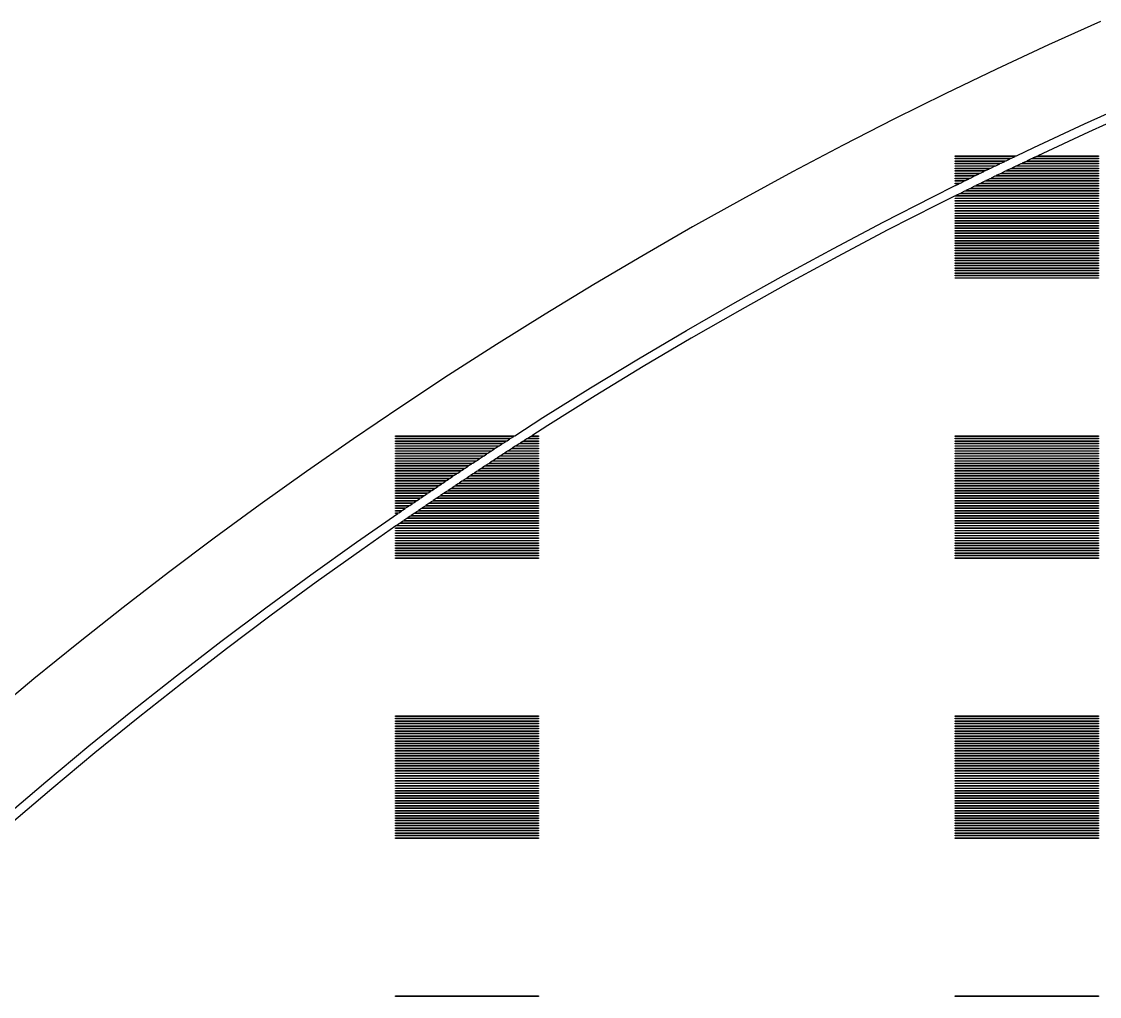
# Model space of a CAD drawing. Extents: x 40 to 187, y -3 to 150.
# Drawn here: x 61.71 to 79.42, y 127.54 to 143.56 of the extents above; entities that cross this region are included whole.
import ezdxf

# ---------------------------------------------------------------- set-up
doc = ezdxf.new("R2010")
doc.units = 0

msp = doc.modelspace()

# ---------------------------------------------------------------- linework, layer by layer
for p, q in [((79.4398, 143.564), (78.5839, 143.179)), ((78.5839, 143.179), (77.7328, 142.782)), ((77.7328, 142.782), (76.8867, 142.376)), ((76.8867, 142.376), (76.0455, 141.959)), ((79.1774, 141.883), (80.0173, 142.261)), ((80.0781, 142.124), (79.2398, 141.747)), ((76.0455, 141.959), (75.2096, 141.532)), ((78.3421, 141.494), (79.1774, 141.883)), ((79.2398, 141.747), (78.4073, 141.359)), ((75.2096, 141.532), (74.379, 141.094)), ((78.0609, 141.359), (78.3421, 141.494)), ((77.0529, 141.349), (77.0529, 141.359)), ((77.0529, 141.359), (78.0609, 141.359)), ((78.0396, 141.349), (77.0529, 141.349)), ((77.0529, 141.308), (77.0529, 141.318)), ((77.0529, 141.318), (77.9758, 141.318)), ((77.9545, 141.308), (77.0529, 141.308)), ((77.0529, 141.267), (77.0529, 141.277)), ((77.0529, 141.277), (77.8907, 141.277)), ((77.8694, 141.267), (77.0529, 141.267)), ((77.0529, 141.226), (77.0529, 141.236)), ((77.0529, 141.236), (77.8055, 141.236)), ((77.7843, 141.226), (77.0529, 141.226)), ((77.7204, 141.195), (77.7843, 141.226)), ((77.8055, 141.236), (77.8694, 141.267)), ((77.8907, 141.277), (77.9545, 141.308)), ((77.9758, 141.318), (78.0396, 141.349)), ((78.1306, 141.226), (78.0668, 141.195)), ((79.4049, 141.226), (78.1306, 141.226)), ((78.2157, 141.267), (78.1519, 141.236)), ((78.1519, 141.236), (79.4049, 141.236)), ((79.4049, 141.267), (78.2157, 141.267)), ((78.3009, 141.308), (78.237, 141.277)), ((78.237, 141.277), (79.4049, 141.277)), ((79.4049, 141.308), (78.3009, 141.308)), ((78.386, 141.349), (78.3221, 141.318)), ((78.3221, 141.318), (79.4049, 141.318)), ((79.4049, 141.349), (78.386, 141.349)), ((78.4073, 141.359), (79.4049, 141.359)), ((79.4049, 141.359), (79.4049, 141.349)), ((79.4049, 141.318), (79.4049, 141.308)), ((79.4049, 141.277), (79.4049, 141.267)), ((79.4049, 141.236), (79.4049, 141.226)), ((74.379, 141.094), (73.5537, 140.647)), ((77.0529, 141.185), (77.0529, 141.195)), ((77.0529, 141.195), (77.7204, 141.195)), ((77.6991, 141.185), (77.0529, 141.185)), ((77.0529, 141.144), (77.0529, 141.155)), ((77.0529, 141.155), (77.6353, 141.155)), ((77.614, 141.144), (77.0529, 141.144)), ((77.0529, 141.103), (77.0529, 141.114)), ((77.0529, 141.114), (77.5502, 141.114)), ((77.5289, 141.103), (77.0529, 141.103)), ((77.0529, 141.063), (77.0529, 141.073)), ((77.0529, 141.073), (77.4665, 141.073)), ((77.4458, 141.063), (77.0529, 141.063)), ((77.0529, 141.022), (77.0529, 141.032)), ((77.0529, 141.032), (77.3839, 141.032)), ((77.3839, 141.032), (77.4458, 141.063)), ((77.4665, 141.073), (77.5117, 141.095)), ((77.5117, 141.095), (77.5289, 141.103)), ((77.5502, 141.114), (77.614, 141.144)), ((77.6353, 141.155), (77.6991, 141.185)), ((77.7901, 141.063), (77.7263, 141.032)), ((77.7263, 141.032), (79.4049, 141.032)), ((79.4049, 141.063), (77.7901, 141.063)), ((77.8752, 141.103), (77.8114, 141.073)), ((77.8114, 141.073), (79.4049, 141.073)), ((79.4049, 141.103), (77.8752, 141.103)), ((77.9604, 141.144), (77.8965, 141.114)), ((77.8965, 141.114), (79.4049, 141.114)), ((79.4049, 141.144), (77.9604, 141.144)), ((78.0455, 141.185), (77.9816, 141.155)), ((77.9816, 141.155), (79.4049, 141.155)), ((79.4049, 141.185), (78.0455, 141.185)), ((78.0668, 141.195), (79.4049, 141.195)), ((79.4049, 141.195), (79.4049, 141.185)), ((79.4049, 141.155), (79.4049, 141.144)), ((79.4049, 141.114), (79.4049, 141.103)), ((79.4049, 141.073), (79.4049, 141.063)), ((79.4049, 141.032), (79.4049, 141.022)), ((76.6862, 140.686), (77.0529, 140.868)), ((77.3633, 141.022), (77.0529, 141.022)), ((77.0529, 140.981), (77.0529, 140.991)), ((77.0529, 140.991), (77.3015, 140.991)), ((77.2808, 140.981), (77.0529, 140.981)), ((77.0529, 140.94), (77.0529, 140.95)), ((77.0529, 140.95), (77.2189, 140.95)), ((77.1983, 140.94), (77.0529, 140.94)), ((77.0529, 140.899), (77.0529, 140.909)), ((77.0529, 140.909), (77.1364, 140.909)), ((77.1158, 140.899), (77.0529, 140.899)), ((77.0529, 140.868), (77.0529, 140.868)), ((77.0529, 140.868), (77.0539, 140.868)), ((77.0539, 140.868), (77.1158, 140.899)), ((77.1364, 140.909), (77.1983, 140.94)), ((77.2189, 140.95), (77.2808, 140.981)), ((77.3015, 140.991), (77.3633, 141.022)), ((77.371, 140.858), (77.3091, 140.827)), ((79.4049, 140.858), (77.371, 140.858)), ((77.4535, 140.899), (77.3916, 140.868)), ((77.3916, 140.868), (79.4049, 140.868)), ((79.4049, 140.899), (77.4535, 140.899)), ((77.5361, 140.94), (77.4742, 140.909)), ((77.4742, 140.909), (79.4049, 140.909)), ((79.4049, 140.94), (77.5361, 140.94)), ((77.5775, 140.96), (77.5567, 140.95)), ((77.5567, 140.95), (79.4049, 140.95)), ((77.6198, 140.981), (77.5775, 140.96)), ((79.4049, 140.981), (77.6198, 140.981)), ((77.705, 141.022), (77.6412, 140.991)), ((77.6412, 140.991), (79.4049, 140.991)), ((79.4049, 141.022), (77.705, 141.022)), ((79.4049, 140.991), (79.4049, 140.981)), ((79.4049, 140.95), (79.4049, 140.94)), ((79.4049, 140.909), (79.4049, 140.899)), ((79.4049, 140.868), (79.4049, 140.858)), ((75.8659, 140.267), (76.6862, 140.686)), ((77.0529, 140.7), (76.7537, 140.552)), ((77.0529, 140.694), (77.0529, 140.7)), ((79.4049, 140.694), (77.0529, 140.694)), ((77.1235, 140.735), (77.0615, 140.705)), ((77.0615, 140.705), (79.4049, 140.705)), ((79.4049, 140.735), (77.1235, 140.735)), ((77.206, 140.776), (77.1441, 140.746)), ((77.1441, 140.746), (79.4049, 140.746)), ((79.4049, 140.776), (77.206, 140.776)), ((77.2885, 140.817), (77.2266, 140.786)), ((77.2266, 140.786), (79.4049, 140.786)), ((79.4049, 140.817), (77.2885, 140.817)), ((77.3091, 140.827), (79.4049, 140.827)), ((79.4049, 140.827), (79.4049, 140.817)), ((79.4049, 140.786), (79.4049, 140.776)), ((79.4049, 140.746), (79.4049, 140.735)), ((79.4049, 140.705), (79.4049, 140.694)), ((73.5537, 140.647), (72.7341, 140.189)), ((76.7537, 140.552), (75.9349, 140.134)), ((77.0529, 140.654), (77.0529, 140.664)), ((77.0529, 140.664), (79.4049, 140.664)), ((79.4049, 140.654), (77.0529, 140.654)), ((77.0529, 140.613), (77.0529, 140.623)), ((77.0529, 140.623), (79.4049, 140.623)), ((79.4049, 140.613), (77.0529, 140.613)), ((77.0529, 140.572), (77.0529, 140.582)), ((77.0529, 140.582), (79.4049, 140.582)), ((79.4049, 140.572), (77.0529, 140.572)), ((77.0529, 140.531), (77.0529, 140.541)), ((77.0529, 140.541), (79.4049, 140.541)), ((79.4049, 140.531), (77.0529, 140.531)), ((77.0529, 140.49), (77.0529, 140.5)), ((77.0529, 140.5), (79.4049, 140.5)), ((79.4049, 140.664), (79.4049, 140.654)), ((79.4049, 140.623), (79.4049, 140.613)), ((79.4049, 140.582), (79.4049, 140.572)), ((79.4049, 140.541), (79.4049, 140.531)), ((79.4049, 140.5), (79.4049, 140.49)), ((79.4049, 140.49), (77.0529, 140.49)), ((77.0529, 140.449), (77.0529, 140.459)), ((77.0529, 140.459), (79.4049, 140.459)), ((79.4049, 140.449), (77.0529, 140.449)), ((77.0529, 140.408), (77.0529, 140.418)), ((77.0529, 140.418), (79.4049, 140.418)), ((79.4049, 140.408), (77.0529, 140.408)), ((77.0529, 140.367), (77.0529, 140.377)), ((77.0529, 140.377), (79.4049, 140.377)), ((79.4049, 140.367), (77.0529, 140.367)), ((77.0529, 140.326), (77.0529, 140.337)), ((77.0529, 140.337), (79.4049, 140.337)), ((79.4049, 140.326), (77.0529, 140.326)), ((79.4049, 140.459), (79.4049, 140.449)), ((79.4049, 140.418), (79.4049, 140.408)), ((79.4049, 140.377), (79.4049, 140.367)), ((79.4049, 140.337), (79.4049, 140.326)), ((72.7341, 140.189), (71.9201, 139.721)), ((75.0507, 139.837), (75.8659, 140.267)), ((77.0529, 140.285), (77.0529, 140.296)), ((77.0529, 140.296), (79.4049, 140.296)), ((79.4049, 140.285), (77.0529, 140.285)), ((77.0529, 140.244), (77.0529, 140.255)), ((77.0529, 140.255), (79.4049, 140.255)), ((79.4049, 140.244), (77.0529, 140.244)), ((77.0529, 140.204), (77.0529, 140.214)), ((77.0529, 140.214), (79.4049, 140.214)), ((79.4049, 140.204), (77.0529, 140.204)), ((77.0529, 140.163), (77.0529, 140.173)), ((77.0529, 140.173), (79.4049, 140.173)), ((79.4049, 140.163), (77.0529, 140.163)), ((79.4049, 140.296), (79.4049, 140.285)), ((79.4049, 140.255), (79.4049, 140.244)), ((79.4049, 140.214), (79.4049, 140.204)), ((79.4049, 140.173), (79.4049, 140.163)), ((75.9349, 140.134), (75.1214, 139.705)), ((77.0529, 140.122), (77.0529, 140.132)), ((77.0529, 140.132), (79.4049, 140.132)), ((79.4049, 140.122), (77.0529, 140.122)), ((77.0529, 140.081), (77.0529, 140.091)), ((77.0529, 140.091), (79.4049, 140.091)), ((79.4049, 140.081), (77.0529, 140.081)), ((77.0529, 140.04), (77.0529, 140.05)), ((77.0529, 140.05), (79.4049, 140.05)), ((79.4049, 140.04), (77.0529, 140.04)), ((77.0529, 139.999), (77.0529, 140.009)), ((77.0529, 140.009), (79.4049, 140.009)), ((79.4049, 139.999), (77.0529, 139.999)), ((77.0529, 139.958), (77.0529, 139.968)), ((77.0529, 139.968), (79.4049, 139.968)), ((79.4049, 140.132), (79.4049, 140.122)), ((79.4049, 140.091), (79.4049, 140.081)), ((79.4049, 140.05), (79.4049, 140.04)), ((79.4049, 140.009), (79.4049, 139.999)), ((79.4049, 139.968), (79.4049, 139.958)), ((74.2409, 139.398), (75.0507, 139.837)), ((79.4049, 139.958), (77.0529, 139.958)), ((77.0529, 139.917), (77.0529, 139.927)), ((77.0529, 139.927), (79.4049, 139.927)), ((79.4049, 139.917), (77.0529, 139.917)), ((77.0529, 139.876), (77.0529, 139.887)), ((77.0529, 139.887), (79.4049, 139.887)), ((79.4049, 139.876), (77.0529, 139.876)), ((77.0529, 139.835), (77.0529, 139.846)), ((77.0529, 139.846), (79.4049, 139.846)), ((79.4049, 139.835), (77.0529, 139.835)), ((77.0529, 139.795), (77.0529, 139.805)), ((77.0529, 139.805), (79.4049, 139.805)), ((79.4049, 139.795), (77.0529, 139.795)), ((79.4049, 139.927), (79.4049, 139.917)), ((79.4049, 139.887), (79.4049, 139.876)), ((79.4049, 139.846), (79.4049, 139.835)), ((79.4049, 139.805), (79.4049, 139.795)), ((71.9201, 139.721), (71.1119, 139.243)), ((75.1214, 139.705), (74.3132, 139.267)), ((77.0529, 139.754), (77.0529, 139.764)), ((77.0529, 139.764), (79.4049, 139.764)), ((79.4049, 139.754), (77.0529, 139.754)), ((77.0529, 139.713), (77.0529, 139.723)), ((77.0529, 139.723), (79.4049, 139.723)), ((79.4049, 139.713), (77.0529, 139.713)), ((77.0529, 139.672), (77.0529, 139.682)), ((77.0529, 139.682), (79.4049, 139.682)), ((79.4049, 139.672), (77.0529, 139.672)), ((77.0529, 139.631), (77.0529, 139.641)), ((77.0529, 139.641), (79.4049, 139.641)), ((79.4049, 139.631), (77.0529, 139.631)), ((79.4049, 139.764), (79.4049, 139.754)), ((79.4049, 139.723), (79.4049, 139.713)), ((79.4049, 139.682), (79.4049, 139.672)), ((79.4049, 139.641), (79.4049, 139.631)), ((77.0529, 139.59), (77.0529, 139.6)), ((77.0529, 139.6), (79.4049, 139.6)), ((79.4049, 139.59), (77.0529, 139.59)), ((77.0529, 139.549), (77.0529, 139.559)), ((77.0529, 139.559), (79.4049, 139.559)), ((79.4049, 139.549), (77.0529, 139.549)), ((77.0529, 139.508), (77.0529, 139.518)), ((77.0529, 139.518), (79.4049, 139.518)), ((79.4049, 139.508), (77.0529, 139.508)), ((77.0529, 139.467), (77.0529, 139.478)), ((77.0529, 139.478), (79.4049, 139.478)), ((79.4049, 139.467), (77.0529, 139.467)), ((77.0529, 139.426), (77.0529, 139.437)), ((77.0529, 139.437), (79.4049, 139.437)), ((79.4049, 139.6), (79.4049, 139.59)), ((79.4049, 139.559), (79.4049, 139.549)), ((79.4049, 139.518), (79.4049, 139.508)), ((79.4049, 139.478), (79.4049, 139.467)), ((79.4049, 139.437), (79.4049, 139.426)), ((73.4365, 138.949), (74.2409, 139.398)), ((74.3132, 139.267), (73.5104, 138.818)), ((79.4049, 139.426), (77.0529, 139.426)), ((77.0529, 139.385), (77.0529, 139.396)), ((77.0529, 139.396), (79.4049, 139.396)), ((79.4049, 139.385), (77.0529, 139.385)), ((77.0529, 139.345), (77.0529, 139.355)), ((77.0529, 139.355), (79.4049, 139.355)), ((79.4049, 139.345), (77.0529, 139.345)), ((79.4049, 139.396), (79.4049, 139.385)), ((79.4049, 139.355), (79.4049, 139.345)), ((71.1119, 139.243), (70.3097, 138.756)), ((72.6377, 138.49), (73.4365, 138.949)), ((70.3097, 138.756), (69.5135, 138.258)), ((73.5104, 138.818), (72.7132, 138.36)), ((71.8445, 138.021), (72.6377, 138.49)), ((69.5135, 138.258), (68.7234, 137.751)), ((72.7132, 138.36), (71.9216, 137.893)), ((71.0572, 137.543), (71.8445, 138.021)), ((71.9216, 137.893), (71.1359, 137.415)), ((68.7234, 137.751), (67.9397, 137.235)), ((70.2758, 137.055), (71.0572, 137.543)), ((71.1359, 137.415), (70.3561, 136.928)), ((67.9397, 137.235), (67.1623, 136.708)), ((69.8129, 136.757), (70.2758, 137.055)), ((70.3561, 136.928), (70.0905, 136.757)), ((67.1623, 136.708), (66.3915, 136.172)), ((67.8495, 136.747), (67.8495, 136.757)), ((67.8495, 136.757), (69.8129, 136.757)), ((69.7969, 136.747), (67.8495, 136.747)), ((67.8495, 136.706), (67.8495, 136.716)), ((67.8495, 136.716), (69.7491, 136.716)), ((69.7332, 136.706), (67.8495, 136.706)), ((67.8495, 136.665), (67.8495, 136.676)), ((67.8495, 136.676), (69.6854, 136.676)), ((69.6695, 136.665), (67.8495, 136.665)), ((67.8495, 136.624), (67.8495, 136.635)), ((67.8495, 136.635), (69.6217, 136.635)), ((69.6058, 136.624), (67.8495, 136.624)), ((69.558, 136.594), (69.6058, 136.624)), ((69.6217, 136.635), (69.6695, 136.665)), ((69.6854, 136.676), (69.7332, 136.706)), ((69.7491, 136.716), (69.7969, 136.747)), ((69.8835, 136.624), (69.8356, 136.594)), ((70.2015, 136.624), (69.8835, 136.624)), ((69.9472, 136.665), (69.8994, 136.635)), ((69.8994, 136.635), (70.2015, 136.635)), ((70.2015, 136.665), (69.9472, 136.665)), ((70.0109, 136.706), (69.9631, 136.676)), ((69.9631, 136.676), (70.2015, 136.676)), ((70.2015, 136.706), (70.0109, 136.706)), ((70.0746, 136.747), (70.0268, 136.716)), ((70.0268, 136.716), (70.2015, 136.716)), ((70.2015, 136.747), (70.0746, 136.747)), ((70.0905, 136.757), (70.2015, 136.757)), ((70.2015, 136.757), (70.2015, 136.747)), ((70.2015, 136.716), (70.2015, 136.706)), ((70.2015, 136.676), (70.2015, 136.665)), ((70.2015, 136.635), (70.2015, 136.624)), ((77.0529, 136.747), (77.0529, 136.757)), ((77.0529, 136.757), (79.4049, 136.757)), ((79.4049, 136.747), (77.0529, 136.747)), ((77.0529, 136.706), (77.0529, 136.716)), ((77.0529, 136.716), (79.4049, 136.716)), ((79.4049, 136.706), (77.0529, 136.706)), ((77.0529, 136.665), (77.0529, 136.676)), ((77.0529, 136.676), (79.4049, 136.676)), ((79.4049, 136.665), (77.0529, 136.665)), ((77.0529, 136.624), (77.0529, 136.635)), ((77.0529, 136.635), (79.4049, 136.635)), ((79.4049, 136.624), (77.0529, 136.624)), ((79.4049, 136.757), (79.4049, 136.747)), ((79.4049, 136.716), (79.4049, 136.706)), ((79.4049, 136.676), (79.4049, 136.665)), ((79.4049, 136.635), (79.4049, 136.624)), ((67.8495, 136.584), (67.8495, 136.594)), ((67.8495, 136.594), (69.558, 136.594)), ((69.542, 136.584), (67.8495, 136.584)), ((67.8495, 136.543), (67.8495, 136.553)), ((67.8495, 136.553), (69.4944, 136.553)), ((69.4789, 136.543), (67.8495, 136.543)), ((67.8495, 136.502), (67.8495, 136.512)), ((67.8495, 136.512), (69.4324, 136.512)), ((69.4169, 136.502), (67.8495, 136.502)), ((67.8495, 136.461), (67.8495, 136.471)), ((67.8495, 136.471), (69.3703, 136.471)), ((69.3548, 136.461), (67.8495, 136.461)), ((67.8495, 136.42), (67.8495, 136.43)), ((67.8495, 136.43), (69.3083, 136.43)), ((69.2928, 136.42), (67.8495, 136.42)), ((69.2463, 136.389), (69.2928, 136.42)), ((69.3083, 136.43), (69.3548, 136.461)), ((69.3703, 136.471), (69.4169, 136.502)), ((69.4324, 136.512), (69.4789, 136.543)), ((69.4944, 136.553), (69.5005, 136.557)), ((69.5005, 136.557), (69.542, 136.584)), ((69.5653, 136.42), (69.5188, 136.389)), ((70.2015, 136.42), (69.5653, 136.42)), ((69.6285, 136.461), (69.5808, 136.43)), ((69.5808, 136.43), (70.2015, 136.43)), ((70.2015, 136.461), (69.6285, 136.461)), ((69.6922, 136.502), (69.6444, 136.471)), ((69.6444, 136.471), (70.2015, 136.471)), ((70.2015, 136.502), (69.6922, 136.502)), ((69.756, 136.543), (69.7082, 136.512)), ((69.7082, 136.512), (70.2015, 136.512)), ((70.2015, 136.543), (69.756, 136.543)), ((69.8197, 136.584), (69.7719, 136.553)), ((69.7719, 136.553), (70.2015, 136.553)), ((70.2015, 136.584), (69.8197, 136.584)), ((69.8356, 136.594), (70.2015, 136.594)), ((70.2015, 136.594), (70.2015, 136.584)), ((70.2015, 136.553), (70.2015, 136.543)), ((70.2015, 136.512), (70.2015, 136.502)), ((70.2015, 136.471), (70.2015, 136.461)), ((70.2015, 136.43), (70.2015, 136.42)), ((77.0529, 136.584), (77.0529, 136.594)), ((77.0529, 136.594), (79.4049, 136.594)), ((79.4049, 136.584), (77.0529, 136.584)), ((77.0529, 136.543), (77.0529, 136.553)), ((77.0529, 136.553), (79.4049, 136.553)), ((79.4049, 136.543), (77.0529, 136.543)), ((77.0529, 136.502), (77.0529, 136.512)), ((77.0529, 136.512), (79.4049, 136.512)), ((79.4049, 136.502), (77.0529, 136.502)), ((77.0529, 136.461), (77.0529, 136.471)), ((77.0529, 136.471), (79.4049, 136.471)), ((79.4049, 136.461), (77.0529, 136.461)), ((77.0529, 136.42), (77.0529, 136.43)), ((77.0529, 136.43), (79.4049, 136.43)), ((79.4049, 136.42), (77.0529, 136.42)), ((79.4049, 136.594), (79.4049, 136.584)), ((79.4049, 136.553), (79.4049, 136.543)), ((79.4049, 136.512), (79.4049, 136.502)), ((79.4049, 136.471), (79.4049, 136.461)), ((79.4049, 136.43), (79.4049, 136.42)), ((67.8495, 136.379), (67.8495, 136.389)), ((67.8495, 136.389), (69.2463, 136.389)), ((69.2307, 136.379), (67.8495, 136.379)), ((67.8495, 136.338), (67.8495, 136.348)), ((67.8495, 136.348), (69.1842, 136.348)), ((69.1687, 136.338), (67.8495, 136.338)), ((67.8495, 136.297), (67.8495, 136.307)), ((67.8495, 136.307), (69.1222, 136.307)), ((69.1067, 136.297), (67.8495, 136.297)), ((67.8495, 136.256), (67.8495, 136.267)), ((67.8495, 136.267), (69.0601, 136.267)), ((69.0446, 136.256), (67.8495, 136.256)), ((68.9981, 136.226), (69.0446, 136.256)), ((69.0601, 136.267), (69.1067, 136.297)), ((69.1222, 136.307), (69.1687, 136.338)), ((69.1842, 136.348), (69.2307, 136.379)), ((69.3171, 136.256), (69.2706, 136.226)), ((70.2015, 136.256), (69.3171, 136.256)), ((69.3792, 136.297), (69.3326, 136.267)), ((69.3326, 136.267), (70.2015, 136.267)), ((70.2015, 136.297), (69.3792, 136.297)), ((69.4412, 136.338), (69.3947, 136.307)), ((69.3947, 136.307), (70.2015, 136.307)), ((70.2015, 136.338), (69.4412, 136.338)), ((69.5032, 136.379), (69.4567, 136.348)), ((69.4567, 136.348), (70.2015, 136.348)), ((70.2015, 136.379), (69.5032, 136.379)), ((69.5188, 136.389), (70.2015, 136.389)), ((70.2015, 136.389), (70.2015, 136.379)), ((70.2015, 136.348), (70.2015, 136.338)), ((70.2015, 136.307), (70.2015, 136.297)), ((70.2015, 136.267), (70.2015, 136.256)), ((77.0529, 136.379), (77.0529, 136.389)), ((77.0529, 136.389), (79.4049, 136.389)), ((79.4049, 136.379), (77.0529, 136.379)), ((77.0529, 136.338), (77.0529, 136.348)), ((77.0529, 136.348), (79.4049, 136.348)), ((79.4049, 136.338), (77.0529, 136.338)), ((77.0529, 136.297), (77.0529, 136.307)), ((77.0529, 136.307), (79.4049, 136.307)), ((79.4049, 136.297), (77.0529, 136.297)), ((77.0529, 136.256), (77.0529, 136.267)), ((77.0529, 136.267), (79.4049, 136.267)), ((79.4049, 136.256), (77.0529, 136.256)), ((79.4049, 136.389), (79.4049, 136.379)), ((79.4049, 136.348), (79.4049, 136.338)), ((79.4049, 136.307), (79.4049, 136.297)), ((79.4049, 136.267), (79.4049, 136.256)), ((66.3915, 136.172), (65.6273, 135.627)), ((67.8495, 136.215), (67.8495, 136.226)), ((67.8495, 136.226), (68.9981, 136.226)), ((68.9826, 136.215), (67.8495, 136.215)), ((67.8495, 136.175), (67.8495, 136.185)), ((67.8495, 136.185), (68.9361, 136.185)), ((68.9206, 136.175), (67.8495, 136.175)), ((67.8495, 136.134), (67.8495, 136.144)), ((67.8495, 136.144), (68.874, 136.144)), ((68.8585, 136.134), (67.8495, 136.134)), ((67.8495, 136.093), (67.8495, 136.103)), ((67.8495, 136.103), (68.812, 136.103)), ((68.7965, 136.093), (67.8495, 136.093)), ((68.75, 136.062), (68.7965, 136.093)), ((68.812, 136.103), (68.8585, 136.134)), ((68.874, 136.144), (68.9206, 136.175)), ((68.9361, 136.185), (68.9826, 136.215)), ((69.069, 136.093), (69.0224, 136.062)), ((70.2015, 136.093), (69.069, 136.093)), ((69.131, 136.134), (69.0845, 136.103)), ((69.0845, 136.103), (70.2015, 136.103)), ((70.2015, 136.134), (69.131, 136.134)), ((69.1931, 136.175), (69.1465, 136.144)), ((69.1465, 136.144), (70.2015, 136.144)), ((70.2015, 136.175), (69.1931, 136.175)), ((69.2551, 136.215), (69.2086, 136.185)), ((69.2086, 136.185), (70.2015, 136.185)), ((70.2015, 136.215), (69.2551, 136.215)), ((69.2706, 136.226), (70.2015, 136.226)), ((70.2015, 136.226), (70.2015, 136.215)), ((70.2015, 136.185), (70.2015, 136.175)), ((70.2015, 136.144), (70.2015, 136.134)), ((70.2015, 136.103), (70.2015, 136.093)), ((77.0529, 136.215), (77.0529, 136.226)), ((77.0529, 136.226), (79.4049, 136.226)), ((79.4049, 136.215), (77.0529, 136.215)), ((77.0529, 136.175), (77.0529, 136.185)), ((77.0529, 136.185), (79.4049, 136.185)), ((79.4049, 136.175), (77.0529, 136.175)), ((77.0529, 136.134), (77.0529, 136.144)), ((77.0529, 136.144), (79.4049, 136.144)), ((79.4049, 136.134), (77.0529, 136.134)), ((77.0529, 136.093), (77.0529, 136.103)), ((77.0529, 136.103), (79.4049, 136.103)), ((79.4049, 136.093), (77.0529, 136.093)), ((79.4049, 136.226), (79.4049, 136.215)), ((79.4049, 136.185), (79.4049, 136.175)), ((79.4049, 136.144), (79.4049, 136.134)), ((79.4049, 136.103), (79.4049, 136.093)), ((67.8495, 136.052), (67.8495, 136.062)), ((67.8495, 136.062), (68.75, 136.062)), ((68.7345, 136.052), (67.8495, 136.052)), ((67.8495, 136.011), (67.8495, 136.021)), ((67.8495, 136.021), (68.6891, 136.021)), ((68.674, 136.011), (67.8495, 136.011)), ((67.8495, 135.97), (67.8495, 135.98)), ((67.8495, 135.98), (68.6286, 135.98)), ((68.6136, 135.97), (67.8495, 135.97)), ((67.8495, 135.929), (67.8495, 135.939)), ((67.8495, 135.939), (68.5682, 135.939)), ((68.5531, 135.929), (67.8495, 135.929)), ((67.8495, 135.888), (67.8495, 135.898)), ((67.8495, 135.898), (68.5078, 135.898)), ((68.4927, 135.888), (67.8495, 135.888)), ((68.4474, 135.858), (68.4927, 135.888)), ((68.5078, 135.898), (68.5531, 135.929)), ((68.5682, 135.939), (68.6136, 135.97)), ((68.6286, 135.98), (68.674, 136.011)), ((68.6891, 136.021), (68.7314, 136.05)), ((68.7603, 135.888), (68.715, 135.858)), ((68.7314, 136.05), (68.7345, 136.052)), ((70.2015, 135.888), (68.7603, 135.888)), ((68.8147, 135.925), (68.7753, 135.898)), ((68.7753, 135.898), (70.2015, 135.898)), ((68.8208, 135.929), (68.8147, 135.925)), ((70.2015, 135.929), (68.8208, 135.929)), ((68.8829, 135.97), (68.8363, 135.939)), ((68.8363, 135.939), (70.2015, 135.939)), ((70.2015, 135.97), (68.8829, 135.97)), ((68.9449, 136.011), (68.8984, 135.98)), ((68.8984, 135.98), (70.2015, 135.98)), ((70.2015, 136.011), (68.9449, 136.011)), ((69.0069, 136.052), (68.9604, 136.021)), ((68.9604, 136.021), (70.2015, 136.021)), ((70.2015, 136.052), (69.0069, 136.052)), ((69.0224, 136.062), (70.2015, 136.062)), ((70.2015, 136.062), (70.2015, 136.052)), ((70.2015, 136.021), (70.2015, 136.011)), ((70.2015, 135.98), (70.2015, 135.97)), ((70.2015, 135.939), (70.2015, 135.929)), ((70.2015, 135.898), (70.2015, 135.888)), ((77.0529, 136.052), (77.0529, 136.062)), ((77.0529, 136.062), (79.4049, 136.062)), ((79.4049, 136.052), (77.0529, 136.052)), ((77.0529, 136.011), (77.0529, 136.021)), ((77.0529, 136.021), (79.4049, 136.021)), ((79.4049, 136.011), (77.0529, 136.011)), ((77.0529, 135.97), (77.0529, 135.98)), ((77.0529, 135.98), (79.4049, 135.98)), ((79.4049, 135.97), (77.0529, 135.97)), ((77.0529, 135.929), (77.0529, 135.939)), ((77.0529, 135.939), (79.4049, 135.939)), ((79.4049, 135.929), (77.0529, 135.929)), ((77.0529, 135.888), (77.0529, 135.898)), ((77.0529, 135.898), (79.4049, 135.898)), ((79.4049, 135.888), (77.0529, 135.888)), ((79.4049, 136.062), (79.4049, 136.052)), ((79.4049, 136.021), (79.4049, 136.011)), ((79.4049, 135.98), (79.4049, 135.97)), ((79.4049, 135.939), (79.4049, 135.929)), ((79.4049, 135.898), (79.4049, 135.888)), ((67.8495, 135.847), (67.8495, 135.858)), ((67.8495, 135.858), (68.4474, 135.858)), ((68.4323, 135.847), (67.8495, 135.847)), ((67.8495, 135.806), (67.8495, 135.817)), ((67.8495, 135.817), (68.387, 135.817)), ((68.3719, 135.806), (67.8495, 135.806)), ((67.8495, 135.765), (67.8495, 135.776)), ((67.8495, 135.776), (68.3266, 135.776)), ((68.3115, 135.765), (67.8495, 135.765)), ((67.8495, 135.725), (67.8495, 135.735)), ((67.8495, 135.735), (68.2662, 135.735)), ((68.2511, 135.725), (67.8495, 135.725)), ((68.2058, 135.694), (68.2511, 135.725)), ((68.2662, 135.735), (68.3115, 135.765)), ((68.3266, 135.776), (68.3719, 135.806)), ((68.387, 135.817), (68.4323, 135.847)), ((68.5186, 135.725), (68.4733, 135.694)), ((70.2015, 135.725), (68.5186, 135.725)), ((68.579, 135.765), (68.5337, 135.735)), ((68.5337, 135.735), (70.2015, 135.735)), ((70.2015, 135.765), (68.579, 135.765)), ((68.6394, 135.806), (68.5941, 135.776)), ((68.5941, 135.776), (70.2015, 135.776)), ((70.2015, 135.806), (68.6394, 135.806)), ((68.6998, 135.847), (68.6545, 135.817)), ((68.6545, 135.817), (70.2015, 135.817)), ((70.2015, 135.847), (68.6998, 135.847)), ((68.715, 135.858), (70.2015, 135.858)), ((70.2015, 135.858), (70.2015, 135.847)), ((70.2015, 135.817), (70.2015, 135.806)), ((70.2015, 135.776), (70.2015, 135.765)), ((70.2015, 135.735), (70.2015, 135.725)), ((77.0529, 135.847), (77.0529, 135.858)), ((77.0529, 135.858), (79.4049, 135.858)), ((79.4049, 135.847), (77.0529, 135.847)), ((77.0529, 135.806), (77.0529, 135.817)), ((77.0529, 135.817), (79.4049, 135.817)), ((79.4049, 135.806), (77.0529, 135.806)), ((77.0529, 135.765), (77.0529, 135.776)), ((77.0529, 135.776), (79.4049, 135.776)), ((79.4049, 135.765), (77.0529, 135.765)), ((77.0529, 135.725), (77.0529, 135.735)), ((77.0529, 135.735), (79.4049, 135.735)), ((79.4049, 135.725), (77.0529, 135.725)), ((79.4049, 135.858), (79.4049, 135.847)), ((79.4049, 135.817), (79.4049, 135.806)), ((79.4049, 135.776), (79.4049, 135.765)), ((79.4049, 135.735), (79.4049, 135.725)), ((65.6273, 135.627), (64.8698, 135.073)), ((67.8495, 135.684), (67.8495, 135.694)), ((67.8495, 135.694), (68.2058, 135.694)), ((68.1907, 135.684), (67.8495, 135.684)), ((67.8495, 135.643), (67.8495, 135.653)), ((67.8495, 135.653), (68.1454, 135.653)), ((68.1303, 135.643), (67.8495, 135.643)), ((67.8495, 135.602), (67.8495, 135.612)), ((67.8495, 135.612), (68.085, 135.612)), ((68.0699, 135.602), (67.8495, 135.602)), ((67.8495, 135.561), (67.8495, 135.571)), ((67.8495, 135.571), (68.0246, 135.571)), ((68.0094, 135.561), (67.8495, 135.561)), ((67.9642, 135.53), (67.9685, 135.533)), ((67.9685, 135.533), (68.0094, 135.561)), ((68.0246, 135.571), (68.0699, 135.602)), ((68.085, 135.612), (68.1303, 135.643)), ((68.1454, 135.653), (68.1907, 135.684)), ((68.277, 135.561), (68.2317, 135.53)), ((70.2015, 135.561), (68.277, 135.561)), ((68.3374, 135.602), (68.2921, 135.571)), ((68.2921, 135.571), (70.2015, 135.571)), ((70.2015, 135.602), (68.3374, 135.602)), ((68.3978, 135.643), (68.3525, 135.612)), ((68.3525, 135.612), (70.2015, 135.612)), ((70.2015, 135.643), (68.3978, 135.643)), ((68.4582, 135.684), (68.4129, 135.653)), ((68.4129, 135.653), (70.2015, 135.653)), ((70.2015, 135.684), (68.4582, 135.684)), ((68.4733, 135.694), (70.2015, 135.694)), ((70.2015, 135.694), (70.2015, 135.684)), ((70.2015, 135.653), (70.2015, 135.643)), ((70.2015, 135.612), (70.2015, 135.602)), ((70.2015, 135.571), (70.2015, 135.561)), ((77.0529, 135.684), (77.0529, 135.694)), ((77.0529, 135.694), (79.4049, 135.694)), ((79.4049, 135.684), (77.0529, 135.684)), ((77.0529, 135.643), (77.0529, 135.653)), ((77.0529, 135.653), (79.4049, 135.653)), ((79.4049, 135.643), (77.0529, 135.643)), ((77.0529, 135.602), (77.0529, 135.612)), ((77.0529, 135.612), (79.4049, 135.612)), ((79.4049, 135.602), (77.0529, 135.602)), ((77.0529, 135.561), (77.0529, 135.571)), ((77.0529, 135.571), (79.4049, 135.571)), ((79.4049, 135.561), (77.0529, 135.561)), ((79.4049, 135.694), (79.4049, 135.684)), ((79.4049, 135.653), (79.4049, 135.643)), ((79.4049, 135.612), (79.4049, 135.602)), ((79.4049, 135.571), (79.4049, 135.561)), ((67.212, 135.007), (67.8907, 135.479)), ((67.8495, 135.52), (67.8495, 135.53)), ((67.8495, 135.53), (67.9642, 135.53)), ((67.9496, 135.52), (67.8495, 135.52)), ((67.8495, 135.479), (67.8495, 135.489)), ((67.8495, 135.489), (67.9054, 135.489)), ((67.8907, 135.479), (67.8495, 135.479)), ((67.9054, 135.489), (67.9496, 135.52)), ((67.977, 135.356), (67.9328, 135.326)), ((70.2015, 135.356), (67.977, 135.356)), ((68.0358, 135.397), (67.9917, 135.367)), ((67.9917, 135.367), (70.2015, 135.367)), ((70.2015, 135.397), (68.0358, 135.397)), ((68.0533, 135.41), (68.0505, 135.408)), ((68.0505, 135.408), (70.2015, 135.408)), ((68.0958, 135.438), (68.0533, 135.41)), ((70.2015, 135.438), (68.0958, 135.438)), ((68.1562, 135.479), (68.1108, 135.448)), ((68.1108, 135.448), (70.2015, 135.448)), ((70.2015, 135.479), (68.1562, 135.479)), ((68.2166, 135.52), (68.1713, 135.489)), ((68.1713, 135.489), (70.2015, 135.489)), ((70.2015, 135.52), (68.2166, 135.52)), ((68.2317, 135.53), (70.2015, 135.53)), ((70.2015, 135.53), (70.2015, 135.52)), ((70.2015, 135.489), (70.2015, 135.479)), ((70.2015, 135.448), (70.2015, 135.438)), ((70.2015, 135.408), (70.2015, 135.397)), ((70.2015, 135.367), (70.2015, 135.356)), ((77.0529, 135.52), (77.0529, 135.53)), ((77.0529, 135.53), (79.4049, 135.53)), ((79.4049, 135.52), (77.0529, 135.52)), ((77.0529, 135.479), (77.0529, 135.489)), ((77.0529, 135.489), (79.4049, 135.489)), ((79.4049, 135.479), (77.0529, 135.479)), ((77.0529, 135.438), (77.0529, 135.448)), ((77.0529, 135.448), (79.4049, 135.448)), ((79.4049, 135.438), (77.0529, 135.438)), ((77.0529, 135.397), (77.0529, 135.408)), ((77.0529, 135.408), (79.4049, 135.408)), ((79.4049, 135.397), (77.0529, 135.397)), ((77.0529, 135.356), (77.0529, 135.367)), ((77.0529, 135.367), (79.4049, 135.367)), ((79.4049, 135.356), (77.0529, 135.356)), ((79.4049, 135.53), (79.4049, 135.52)), ((79.4049, 135.489), (79.4049, 135.479)), ((79.4049, 135.448), (79.4049, 135.438)), ((79.4049, 135.408), (79.4049, 135.397)), ((79.4049, 135.367), (79.4049, 135.356)), ((67.8593, 135.275), (67.2984, 134.885)), ((67.8495, 135.234), (67.8495, 135.244)), ((67.8495, 135.244), (70.2015, 135.244)), ((70.2015, 135.234), (67.8495, 135.234)), ((67.8495, 135.193), (67.8495, 135.203)), ((67.8495, 135.203), (70.2015, 135.203)), ((70.2015, 135.193), (67.8495, 135.193)), ((70.2015, 135.275), (67.8593, 135.275)), ((67.9181, 135.316), (67.874, 135.285)), ((67.874, 135.285), (70.2015, 135.285)), ((70.2015, 135.316), (67.9181, 135.316)), ((67.9328, 135.326), (70.2015, 135.326)), ((70.2015, 135.326), (70.2015, 135.316)), ((70.2015, 135.285), (70.2015, 135.275)), ((70.2015, 135.244), (70.2015, 135.234)), ((70.2015, 135.203), (70.2015, 135.193)), ((77.0529, 135.316), (77.0529, 135.326)), ((77.0529, 135.326), (79.4049, 135.326)), ((79.4049, 135.316), (77.0529, 135.316)), ((77.0529, 135.275), (77.0529, 135.285)), ((77.0529, 135.285), (79.4049, 135.285)), ((79.4049, 135.275), (77.0529, 135.275)), ((77.0529, 135.234), (77.0529, 135.244)), ((77.0529, 135.244), (79.4049, 135.244)), ((79.4049, 135.234), (77.0529, 135.234)), ((77.0529, 135.193), (77.0529, 135.203)), ((77.0529, 135.203), (79.4049, 135.203)), ((79.4049, 135.193), (77.0529, 135.193)), ((79.4049, 135.326), (79.4049, 135.316)), ((79.4049, 135.285), (79.4049, 135.275)), ((79.4049, 135.244), (79.4049, 135.234)), ((79.4049, 135.203), (79.4049, 135.193)), ((64.8698, 135.073), (64.1192, 134.509)), ((66.462, 134.472), (67.212, 135.007)), ((67.8495, 135.152), (67.8495, 135.162)), ((67.8495, 135.162), (70.2015, 135.162)), ((70.2015, 135.152), (67.8495, 135.152)), ((67.8495, 135.111), (67.8495, 135.121)), ((67.8495, 135.121), (70.2015, 135.121)), ((70.2015, 135.111), (67.8495, 135.111)), ((67.8495, 135.07), (67.8495, 135.08)), ((67.8495, 135.08), (70.2015, 135.08)), ((70.2015, 135.07), (67.8495, 135.07)), ((67.8495, 135.029), (67.8495, 135.039)), ((67.8495, 135.039), (70.2015, 135.039)), ((70.2015, 135.029), (67.8495, 135.029)), ((70.2015, 135.162), (70.2015, 135.152)), ((70.2015, 135.121), (70.2015, 135.111)), ((70.2015, 135.08), (70.2015, 135.07)), ((70.2015, 135.039), (70.2015, 135.029)), ((77.0529, 135.152), (77.0529, 135.162)), ((77.0529, 135.162), (79.4049, 135.162)), ((79.4049, 135.152), (77.0529, 135.152)), ((77.0529, 135.111), (77.0529, 135.121)), ((77.0529, 135.121), (79.4049, 135.121)), ((79.4049, 135.111), (77.0529, 135.111)), ((77.0529, 135.07), (77.0529, 135.08)), ((77.0529, 135.08), (79.4049, 135.08)), ((79.4049, 135.07), (77.0529, 135.07)), ((77.0529, 135.029), (77.0529, 135.039)), ((77.0529, 135.039), (79.4049, 135.039)), ((79.4049, 135.029), (77.0529, 135.029)), ((79.4049, 135.162), (79.4049, 135.152)), ((79.4049, 135.121), (79.4049, 135.111)), ((79.4049, 135.08), (79.4049, 135.07)), ((79.4049, 135.039), (79.4049, 135.029)), ((67.2984, 134.885), (66.5499, 134.351)), ((67.8495, 134.988), (67.8495, 134.999)), ((67.8495, 134.999), (70.2015, 134.999)), ((70.2015, 134.988), (67.8495, 134.988)), ((67.8495, 134.947), (67.8495, 134.958)), ((67.8495, 134.958), (70.2015, 134.958)), ((70.2015, 134.947), (67.8495, 134.947)), ((67.8495, 134.906), (67.8495, 134.917)), ((67.8495, 134.917), (70.2015, 134.917)), ((70.2015, 134.906), (67.8495, 134.906)), ((67.8495, 134.866), (67.8495, 134.876)), ((67.8495, 134.876), (70.2015, 134.876)), ((70.2015, 134.866), (67.8495, 134.866)), ((67.8495, 134.825), (67.8495, 134.835)), ((67.8495, 134.835), (70.2015, 134.835)), ((70.2015, 134.825), (67.8495, 134.825)), ((70.2015, 134.999), (70.2015, 134.988)), ((70.2015, 134.958), (70.2015, 134.947)), ((70.2015, 134.917), (70.2015, 134.906)), ((70.2015, 134.876), (70.2015, 134.866)), ((70.2015, 134.835), (70.2015, 134.825)), ((77.0529, 134.988), (77.0529, 134.999)), ((77.0529, 134.999), (79.4049, 134.999)), ((79.4049, 134.988), (77.0529, 134.988)), ((77.0529, 134.947), (77.0529, 134.958)), ((77.0529, 134.958), (79.4049, 134.958)), ((79.4049, 134.947), (77.0529, 134.947)), ((77.0529, 134.906), (77.0529, 134.917)), ((77.0529, 134.917), (79.4049, 134.917)), ((79.4049, 134.906), (77.0529, 134.906)), ((77.0529, 134.866), (77.0529, 134.876)), ((77.0529, 134.876), (79.4049, 134.876)), ((79.4049, 134.866), (77.0529, 134.866)), ((77.0529, 134.825), (77.0529, 134.835)), ((77.0529, 134.835), (79.4049, 134.835)), ((79.4049, 134.825), (77.0529, 134.825)), ((79.4049, 134.999), (79.4049, 134.988)), ((79.4049, 134.958), (79.4049, 134.947)), ((79.4049, 134.917), (79.4049, 134.906)), ((79.4049, 134.876), (79.4049, 134.866)), ((79.4049, 134.835), (79.4049, 134.825)), ((67.8495, 134.784), (67.8495, 134.794)), ((67.8495, 134.794), (70.2015, 134.794)), ((70.2015, 134.784), (67.8495, 134.784)), ((67.8495, 134.743), (67.8495, 134.753)), ((67.8495, 134.753), (70.2015, 134.753)), ((70.2015, 134.743), (67.8495, 134.743)), ((70.2015, 134.794), (70.2015, 134.784)), ((70.2015, 134.753), (70.2015, 134.743)), ((77.0529, 134.784), (77.0529, 134.794)), ((77.0529, 134.794), (79.4049, 134.794)), ((79.4049, 134.784), (77.0529, 134.784)), ((77.0529, 134.743), (77.0529, 134.753)), ((77.0529, 134.753), (79.4049, 134.753)), ((79.4049, 134.743), (77.0529, 134.743)), ((79.4049, 134.794), (79.4049, 134.784)), ((79.4049, 134.753), (79.4049, 134.743)), ((64.1192, 134.509), (63.3756, 133.936)), ((65.7187, 133.928), (66.462, 134.472)), ((66.5499, 134.351), (65.808, 133.808)), ((63.3756, 133.936), (62.6391, 133.354)), ((64.9821, 133.375), (65.7187, 133.928)), ((65.808, 133.808), (65.0729, 133.255)), ((62.6391, 133.354), (61.9097, 132.762)), ((64.2523, 132.812), (64.9821, 133.375)), ((65.0729, 133.255), (64.3446, 132.694)), ((61.9097, 132.762), (61.1877, 132.162)), ((63.5295, 132.241), (64.2523, 132.812)), ((64.3446, 132.694), (63.6232, 132.124)), ((62.8137, 131.661), (63.5295, 132.241)), ((63.6232, 132.124), (62.9089, 131.545)), ((67.8495, 132.145), (67.8495, 132.156)), ((67.8495, 132.156), (70.2015, 132.156)), ((70.2015, 132.145), (67.8495, 132.145)), ((67.8495, 132.105), (67.8495, 132.115)), ((67.8495, 132.115), (70.2015, 132.115)), ((70.2015, 132.105), (67.8495, 132.105)), ((67.8495, 132.064), (67.8495, 132.074)), ((67.8495, 132.074), (70.2015, 132.074)), ((70.2015, 132.064), (67.8495, 132.064)), ((67.8495, 132.023), (67.8495, 132.033)), ((67.8495, 132.033), (70.2015, 132.033)), ((70.2015, 132.023), (67.8495, 132.023)), ((67.8495, 131.982), (67.8495, 131.992)), ((67.8495, 131.992), (70.2015, 131.992)), ((70.2015, 132.156), (70.2015, 132.145)), ((70.2015, 132.115), (70.2015, 132.105)), ((70.2015, 132.074), (70.2015, 132.064)), ((70.2015, 132.033), (70.2015, 132.023)), ((70.2015, 131.992), (70.2015, 131.982)), ((77.0529, 132.145), (77.0529, 132.156)), ((77.0529, 132.156), (79.4049, 132.156)), ((79.4049, 132.145), (77.0529, 132.145)), ((77.0529, 132.105), (77.0529, 132.115)), ((77.0529, 132.115), (79.4049, 132.115)), ((79.4049, 132.105), (77.0529, 132.105)), ((77.0529, 132.064), (77.0529, 132.074)), ((77.0529, 132.074), (79.4049, 132.074)), ((79.4049, 132.064), (77.0529, 132.064)), ((77.0529, 132.023), (77.0529, 132.033)), ((77.0529, 132.033), (79.4049, 132.033)), ((79.4049, 132.023), (77.0529, 132.023)), ((77.0529, 131.982), (77.0529, 131.992)), ((77.0529, 131.992), (79.4049, 131.992)), ((79.4049, 132.156), (79.4049, 132.145)), ((79.4049, 132.115), (79.4049, 132.105)), ((79.4049, 132.074), (79.4049, 132.064)), ((79.4049, 132.033), (79.4049, 132.023)), ((79.4049, 131.992), (79.4049, 131.982)), ((70.2015, 131.982), (67.8495, 131.982)), ((67.8495, 131.941), (67.8495, 131.951)), ((67.8495, 131.951), (70.2015, 131.951)), ((70.2015, 131.941), (67.8495, 131.941)), ((67.8495, 131.9), (67.8495, 131.91)), ((67.8495, 131.91), (70.2015, 131.91)), ((70.2015, 131.9), (67.8495, 131.9)), ((67.8495, 131.859), (67.8495, 131.869)), ((67.8495, 131.869), (70.2015, 131.869)), ((70.2015, 131.859), (67.8495, 131.859)), ((67.8495, 131.818), (67.8495, 131.828)), ((67.8495, 131.828), (70.2015, 131.828)), ((70.2015, 131.818), (67.8495, 131.818)), ((70.2015, 131.951), (70.2015, 131.941)), ((70.2015, 131.91), (70.2015, 131.9)), ((70.2015, 131.869), (70.2015, 131.859)), ((70.2015, 131.828), (70.2015, 131.818)), ((79.4049, 131.982), (77.0529, 131.982)), ((77.0529, 131.941), (77.0529, 131.951)), ((77.0529, 131.951), (79.4049, 131.951)), ((79.4049, 131.941), (77.0529, 131.941)), ((77.0529, 131.9), (77.0529, 131.91)), ((77.0529, 131.91), (79.4049, 131.91)), ((79.4049, 131.9), (77.0529, 131.9)), ((77.0529, 131.859), (77.0529, 131.869)), ((77.0529, 131.869), (79.4049, 131.869)), ((79.4049, 131.859), (77.0529, 131.859)), ((77.0529, 131.818), (77.0529, 131.828)), ((77.0529, 131.828), (79.4049, 131.828)), ((79.4049, 131.818), (77.0529, 131.818)), ((79.4049, 131.951), (79.4049, 131.941)), ((79.4049, 131.91), (79.4049, 131.9)), ((79.4049, 131.869), (79.4049, 131.859)), ((79.4049, 131.828), (79.4049, 131.818)), ((62.1051, 131.072), (62.8137, 131.661)), ((67.8495, 131.777), (67.8495, 131.788)), ((67.8495, 131.788), (70.2015, 131.788)), ((70.2015, 131.777), (67.8495, 131.777)), ((67.8495, 131.736), (67.8495, 131.747)), ((67.8495, 131.747), (70.2015, 131.747)), ((70.2015, 131.736), (67.8495, 131.736)), ((67.8495, 131.696), (67.8495, 131.706)), ((67.8495, 131.706), (70.2015, 131.706)), ((70.2015, 131.696), (67.8495, 131.696)), ((67.8495, 131.655), (67.8495, 131.665)), ((67.8495, 131.665), (70.2015, 131.665)), ((70.2015, 131.655), (67.8495, 131.655)), ((70.2015, 131.788), (70.2015, 131.777)), ((70.2015, 131.747), (70.2015, 131.736)), ((70.2015, 131.706), (70.2015, 131.696)), ((70.2015, 131.665), (70.2015, 131.655)), ((77.0529, 131.777), (77.0529, 131.788)), ((77.0529, 131.788), (79.4049, 131.788)), ((79.4049, 131.777), (77.0529, 131.777)), ((77.0529, 131.736), (77.0529, 131.747)), ((77.0529, 131.747), (79.4049, 131.747)), ((79.4049, 131.736), (77.0529, 131.736)), ((77.0529, 131.696), (77.0529, 131.706)), ((77.0529, 131.706), (79.4049, 131.706)), ((79.4049, 131.696), (77.0529, 131.696)), ((77.0529, 131.655), (77.0529, 131.665)), ((77.0529, 131.665), (79.4049, 131.665)), ((79.4049, 131.655), (77.0529, 131.655)), ((79.4049, 131.788), (79.4049, 131.777)), ((79.4049, 131.747), (79.4049, 131.736)), ((79.4049, 131.706), (79.4049, 131.696)), ((79.4049, 131.665), (79.4049, 131.655)), ((62.9089, 131.545), (62.2017, 130.957)), ((67.8495, 131.614), (67.8495, 131.624)), ((67.8495, 131.624), (70.2015, 131.624)), ((70.2015, 131.614), (67.8495, 131.614)), ((67.8495, 131.573), (67.8495, 131.583)), ((67.8495, 131.583), (70.2015, 131.583)), ((70.2015, 131.573), (67.8495, 131.573)), ((67.8495, 131.532), (67.8495, 131.542)), ((67.8495, 131.542), (70.2015, 131.542)), ((70.2015, 131.532), (67.8495, 131.532)), ((67.8495, 131.491), (67.8495, 131.501)), ((67.8495, 131.501), (70.2015, 131.501)), ((70.2015, 131.491), (67.8495, 131.491)), ((67.8495, 131.45), (67.8495, 131.46)), ((67.8495, 131.46), (70.2015, 131.46)), ((70.2015, 131.624), (70.2015, 131.614)), ((70.2015, 131.583), (70.2015, 131.573)), ((70.2015, 131.542), (70.2015, 131.532)), ((70.2015, 131.501), (70.2015, 131.491)), ((70.2015, 131.46), (70.2015, 131.45)), ((77.0529, 131.614), (77.0529, 131.624)), ((77.0529, 131.624), (79.4049, 131.624)), ((79.4049, 131.614), (77.0529, 131.614)), ((77.0529, 131.573), (77.0529, 131.583)), ((77.0529, 131.583), (79.4049, 131.583)), ((79.4049, 131.573), (77.0529, 131.573)), ((77.0529, 131.532), (77.0529, 131.542)), ((77.0529, 131.542), (79.4049, 131.542)), ((79.4049, 131.532), (77.0529, 131.532)), ((77.0529, 131.491), (77.0529, 131.501)), ((77.0529, 131.501), (79.4049, 131.501)), ((79.4049, 131.491), (77.0529, 131.491)), ((77.0529, 131.45), (77.0529, 131.46)), ((77.0529, 131.46), (79.4049, 131.46)), ((79.4049, 131.624), (79.4049, 131.614)), ((79.4049, 131.583), (79.4049, 131.573)), ((79.4049, 131.542), (79.4049, 131.532)), ((79.4049, 131.501), (79.4049, 131.491)), ((79.4049, 131.46), (79.4049, 131.45)), ((70.2015, 131.45), (67.8495, 131.45)), ((67.8495, 131.409), (67.8495, 131.419)), ((67.8495, 131.419), (70.2015, 131.419)), ((70.2015, 131.409), (67.8495, 131.409)), ((67.8495, 131.368), (67.8495, 131.379)), ((67.8495, 131.379), (70.2015, 131.379)), ((70.2015, 131.368), (67.8495, 131.368)), ((67.8495, 131.327), (67.8495, 131.338)), ((67.8495, 131.338), (70.2015, 131.338)), ((70.2015, 131.327), (67.8495, 131.327)), ((67.8495, 131.286), (67.8495, 131.297)), ((67.8495, 131.297), (70.2015, 131.297)), ((70.2015, 131.286), (67.8495, 131.286)), ((70.2015, 131.419), (70.2015, 131.409)), ((70.2015, 131.379), (70.2015, 131.368)), ((70.2015, 131.338), (70.2015, 131.327)), ((70.2015, 131.297), (70.2015, 131.286)), ((79.4049, 131.45), (77.0529, 131.45)), ((77.0529, 131.409), (77.0529, 131.419)), ((77.0529, 131.419), (79.4049, 131.419)), ((79.4049, 131.409), (77.0529, 131.409)), ((77.0529, 131.368), (77.0529, 131.379)), ((77.0529, 131.379), (79.4049, 131.379)), ((79.4049, 131.368), (77.0529, 131.368)), ((77.0529, 131.327), (77.0529, 131.338)), ((77.0529, 131.338), (79.4049, 131.338)), ((79.4049, 131.327), (77.0529, 131.327)), ((77.0529, 131.286), (77.0529, 131.297)), ((77.0529, 131.297), (79.4049, 131.297)), ((79.4049, 131.286), (77.0529, 131.286)), ((79.4049, 131.419), (79.4049, 131.409)), ((79.4049, 131.379), (79.4049, 131.368)), ((79.4049, 131.338), (79.4049, 131.327)), ((79.4049, 131.297), (79.4049, 131.286)), ((67.8495, 131.246), (67.8495, 131.256)), ((67.8495, 131.256), (70.2015, 131.256)), ((70.2015, 131.246), (67.8495, 131.246)), ((67.8495, 131.205), (67.8495, 131.215)), ((67.8495, 131.215), (70.2015, 131.215)), ((70.2015, 131.205), (67.8495, 131.205)), ((67.8495, 131.164), (67.8495, 131.174)), ((67.8495, 131.174), (70.2015, 131.174)), ((70.2015, 131.164), (67.8495, 131.164)), ((67.8495, 131.123), (67.8495, 131.133)), ((67.8495, 131.133), (70.2015, 131.133)), ((70.2015, 131.123), (67.8495, 131.123)), ((70.2015, 131.256), (70.2015, 131.246)), ((70.2015, 131.215), (70.2015, 131.205)), ((70.2015, 131.174), (70.2015, 131.164)), ((70.2015, 131.133), (70.2015, 131.123)), ((77.0529, 131.246), (77.0529, 131.256)), ((77.0529, 131.256), (79.4049, 131.256)), ((79.4049, 131.246), (77.0529, 131.246)), ((77.0529, 131.205), (77.0529, 131.215)), ((77.0529, 131.215), (79.4049, 131.215)), ((79.4049, 131.205), (77.0529, 131.205)), ((77.0529, 131.164), (77.0529, 131.174)), ((77.0529, 131.174), (79.4049, 131.174)), ((79.4049, 131.164), (77.0529, 131.164)), ((77.0529, 131.123), (77.0529, 131.133)), ((77.0529, 131.133), (79.4049, 131.133)), ((79.4049, 131.123), (77.0529, 131.123)), ((79.4049, 131.256), (79.4049, 131.246)), ((79.4049, 131.215), (79.4049, 131.205)), ((79.4049, 131.174), (79.4049, 131.164)), ((79.4049, 131.133), (79.4049, 131.123)), ((61.4039, 130.475), (62.1051, 131.072)), ((62.2017, 130.957), (61.5018, 130.361)), ((67.8495, 131.082), (67.8495, 131.092)), ((67.8495, 131.092), (70.2015, 131.092)), ((70.2015, 131.082), (67.8495, 131.082)), ((67.8495, 131.041), (67.8495, 131.051)), ((67.8495, 131.051), (70.2015, 131.051)), ((70.2015, 131.041), (67.8495, 131.041)), ((67.8495, 131), (67.8495, 131.01)), ((67.8495, 131.01), (70.2015, 131.01)), ((70.2015, 131), (67.8495, 131)), ((67.8495, 130.959), (67.8495, 130.969)), ((67.8495, 130.969), (70.2015, 130.969)), ((70.2015, 130.959), (67.8495, 130.959)), ((67.8495, 130.918), (67.8495, 130.929)), ((67.8495, 130.929), (70.2015, 130.929)), ((70.2015, 131.092), (70.2015, 131.082)), ((70.2015, 131.051), (70.2015, 131.041)), ((70.2015, 131.01), (70.2015, 131)), ((70.2015, 130.969), (70.2015, 130.959)), ((70.2015, 130.929), (70.2015, 130.918)), ((77.0529, 131.082), (77.0529, 131.092)), ((77.0529, 131.092), (79.4049, 131.092)), ((79.4049, 131.082), (77.0529, 131.082)), ((77.0529, 131.041), (77.0529, 131.051)), ((77.0529, 131.051), (79.4049, 131.051)), ((79.4049, 131.041), (77.0529, 131.041)), ((77.0529, 131), (77.0529, 131.01)), ((77.0529, 131.01), (79.4049, 131.01)), ((79.4049, 131), (77.0529, 131)), ((77.0529, 130.959), (77.0529, 130.969)), ((77.0529, 130.969), (79.4049, 130.969)), ((79.4049, 130.959), (77.0529, 130.959)), ((77.0529, 130.918), (77.0529, 130.929)), ((77.0529, 130.929), (79.4049, 130.929)), ((79.4049, 131.092), (79.4049, 131.082)), ((79.4049, 131.051), (79.4049, 131.041)), ((79.4049, 131.01), (79.4049, 131)), ((79.4049, 130.969), (79.4049, 130.959)), ((79.4049, 130.929), (79.4049, 130.918)), ((70.2015, 130.918), (67.8495, 130.918)), ((67.8495, 130.877), (67.8495, 130.888)), ((67.8495, 130.888), (70.2015, 130.888)), ((70.2015, 130.877), (67.8495, 130.877)), ((67.8495, 130.837), (67.8495, 130.847)), ((67.8495, 130.847), (70.2015, 130.847)), ((70.2015, 130.837), (67.8495, 130.837)), ((67.8495, 130.796), (67.8495, 130.806)), ((67.8495, 130.806), (70.2015, 130.806)), ((70.2015, 130.796), (67.8495, 130.796)), ((67.8495, 130.755), (67.8495, 130.765)), ((67.8495, 130.765), (70.2015, 130.765)), ((70.2015, 130.755), (67.8495, 130.755)), ((70.2015, 130.888), (70.2015, 130.877)), ((70.2015, 130.847), (70.2015, 130.837)), ((70.2015, 130.806), (70.2015, 130.796)), ((70.2015, 130.765), (70.2015, 130.755)), ((79.4049, 130.918), (77.0529, 130.918)), ((77.0529, 130.877), (77.0529, 130.888)), ((77.0529, 130.888), (79.4049, 130.888)), ((79.4049, 130.877), (77.0529, 130.877)), ((77.0529, 130.837), (77.0529, 130.847)), ((77.0529, 130.847), (79.4049, 130.847)), ((79.4049, 130.837), (77.0529, 130.837)), ((77.0529, 130.796), (77.0529, 130.806)), ((77.0529, 130.806), (79.4049, 130.806)), ((79.4049, 130.796), (77.0529, 130.796)), ((77.0529, 130.755), (77.0529, 130.765)), ((77.0529, 130.765), (79.4049, 130.765)), ((79.4049, 130.755), (77.0529, 130.755)), ((79.4049, 130.888), (79.4049, 130.877)), ((79.4049, 130.847), (79.4049, 130.837)), ((79.4049, 130.806), (79.4049, 130.796)), ((79.4049, 130.765), (79.4049, 130.755)), ((67.8495, 130.714), (67.8495, 130.724)), ((67.8495, 130.724), (70.2015, 130.724)), ((70.2015, 130.714), (67.8495, 130.714)), ((67.8495, 130.673), (67.8495, 130.683)), ((67.8495, 130.683), (70.2015, 130.683)), ((70.2015, 130.673), (67.8495, 130.673)), ((67.8495, 130.632), (67.8495, 130.642)), ((67.8495, 130.642), (70.2015, 130.642)), ((70.2015, 130.632), (67.8495, 130.632)), ((67.8495, 130.591), (67.8495, 130.601)), ((67.8495, 130.601), (70.2015, 130.601)), ((70.2015, 130.591), (67.8495, 130.591)), ((70.2015, 130.724), (70.2015, 130.714)), ((70.2015, 130.683), (70.2015, 130.673)), ((70.2015, 130.642), (70.2015, 130.632)), ((70.2015, 130.601), (70.2015, 130.591)), ((77.0529, 130.714), (77.0529, 130.724)), ((77.0529, 130.724), (79.4049, 130.724)), ((79.4049, 130.714), (77.0529, 130.714)), ((77.0529, 130.673), (77.0529, 130.683)), ((77.0529, 130.683), (79.4049, 130.683)), ((79.4049, 130.673), (77.0529, 130.673)), ((77.0529, 130.632), (77.0529, 130.642)), ((77.0529, 130.642), (79.4049, 130.642)), ((79.4049, 130.632), (77.0529, 130.632)), ((77.0529, 130.591), (77.0529, 130.601)), ((77.0529, 130.601), (79.4049, 130.601)), ((79.4049, 130.591), (77.0529, 130.591)), ((79.4049, 130.724), (79.4049, 130.714)), ((79.4049, 130.683), (79.4049, 130.673)), ((79.4049, 130.642), (79.4049, 130.632)), ((79.4049, 130.601), (79.4049, 130.591)), ((67.8495, 130.55), (67.8495, 130.56)), ((67.8495, 130.56), (70.2015, 130.56)), ((70.2015, 130.55), (67.8495, 130.55)), ((67.8495, 130.509), (67.8495, 130.52)), ((67.8495, 130.52), (70.2015, 130.52)), ((70.2015, 130.509), (67.8495, 130.509)), ((67.8495, 130.468), (67.8495, 130.479)), ((67.8495, 130.479), (70.2015, 130.479)), ((70.2015, 130.468), (67.8495, 130.468)), ((67.8495, 130.428), (67.8495, 130.438)), ((67.8495, 130.438), (70.2015, 130.438)), ((70.2015, 130.428), (67.8495, 130.428)), ((67.8495, 130.387), (67.8495, 130.397)), ((67.8495, 130.397), (70.2015, 130.397)), ((70.2015, 130.56), (70.2015, 130.55)), ((70.2015, 130.52), (70.2015, 130.509)), ((70.2015, 130.479), (70.2015, 130.468)), ((70.2015, 130.438), (70.2015, 130.428)), ((70.2015, 130.397), (70.2015, 130.387)), ((77.0529, 130.55), (77.0529, 130.56)), ((77.0529, 130.56), (79.4049, 130.56)), ((79.4049, 130.55), (77.0529, 130.55)), ((77.0529, 130.509), (77.0529, 130.52)), ((77.0529, 130.52), (79.4049, 130.52)), ((79.4049, 130.509), (77.0529, 130.509)), ((77.0529, 130.468), (77.0529, 130.479)), ((77.0529, 130.479), (79.4049, 130.479)), ((79.4049, 130.468), (77.0529, 130.468)), ((77.0529, 130.428), (77.0529, 130.438)), ((77.0529, 130.438), (79.4049, 130.438)), ((79.4049, 130.428), (77.0529, 130.428)), ((77.0529, 130.387), (77.0529, 130.397)), ((77.0529, 130.397), (79.4049, 130.397)), ((79.4049, 130.56), (79.4049, 130.55)), ((79.4049, 130.52), (79.4049, 130.509)), ((79.4049, 130.479), (79.4049, 130.468)), ((79.4049, 130.438), (79.4049, 130.428)), ((79.4049, 130.397), (79.4049, 130.387)), ((70.2015, 130.387), (67.8495, 130.387)), ((67.8495, 130.346), (67.8495, 130.356)), ((67.8495, 130.356), (70.2015, 130.356)), ((70.2015, 130.346), (67.8495, 130.346)), ((67.8495, 130.305), (67.8495, 130.315)), ((67.8495, 130.315), (70.2015, 130.315)), ((70.2015, 130.305), (67.8495, 130.305)), ((67.8495, 130.264), (67.8495, 130.274)), ((67.8495, 130.274), (70.2015, 130.274)), ((70.2015, 130.264), (67.8495, 130.264)), ((67.8495, 130.223), (67.8495, 130.233)), ((67.8495, 130.233), (70.2015, 130.233)), ((70.2015, 130.223), (67.8495, 130.223)), ((70.2015, 130.356), (70.2015, 130.346)), ((70.2015, 130.315), (70.2015, 130.305)), ((70.2015, 130.274), (70.2015, 130.264)), ((70.2015, 130.233), (70.2015, 130.223)), ((79.4049, 130.387), (77.0529, 130.387)), ((77.0529, 130.346), (77.0529, 130.356)), ((77.0529, 130.356), (79.4049, 130.356)), ((79.4049, 130.346), (77.0529, 130.346)), ((77.0529, 130.305), (77.0529, 130.315)), ((77.0529, 130.315), (79.4049, 130.315)), ((79.4049, 130.305), (77.0529, 130.305)), ((77.0529, 130.264), (77.0529, 130.274)), ((77.0529, 130.274), (79.4049, 130.274)), ((79.4049, 130.264), (77.0529, 130.264)), ((77.0529, 130.223), (77.0529, 130.233)), ((77.0529, 130.233), (79.4049, 130.233)), ((79.4049, 130.223), (77.0529, 130.223)), ((79.4049, 130.356), (79.4049, 130.346)), ((79.4049, 130.315), (79.4049, 130.305)), ((79.4049, 130.274), (79.4049, 130.264)), ((79.4049, 130.233), (79.4049, 130.223)), ((67.8495, 130.182), (67.8495, 130.192)), ((67.8495, 130.192), (70.2015, 130.192)), ((70.2015, 130.182), (67.8495, 130.182)), ((67.8495, 130.141), (67.8495, 130.151)), ((67.8495, 130.151), (70.2015, 130.151)), ((70.2015, 130.141), (67.8495, 130.141)), ((70.2015, 130.192), (70.2015, 130.182)), ((70.2015, 130.151), (70.2015, 130.141)), ((77.0529, 130.182), (77.0529, 130.192)), ((77.0529, 130.192), (79.4049, 130.192)), ((79.4049, 130.182), (77.0529, 130.182)), ((77.0529, 130.141), (77.0529, 130.151)), ((77.0529, 130.151), (79.4049, 130.151)), ((79.4049, 130.141), (77.0529, 130.141)), ((79.4049, 130.192), (79.4049, 130.182)), ((79.4049, 130.151), (79.4049, 130.141)), ((67.8495, 127.544), (67.8495, 127.554)), ((67.8495, 127.554), (70.2015, 127.554)), ((70.2015, 127.544), (67.8495, 127.544)), ((70.2015, 127.554), (70.2015, 127.544)), ((77.0529, 127.544), (77.0529, 127.554)), ((77.0529, 127.554), (79.4049, 127.554)), ((79.4049, 127.544), (77.0529, 127.544)), ((79.4049, 127.554), (79.4049, 127.544))]:
    msp.add_line(p, q)

doc.saveas('drawing.dxf')
